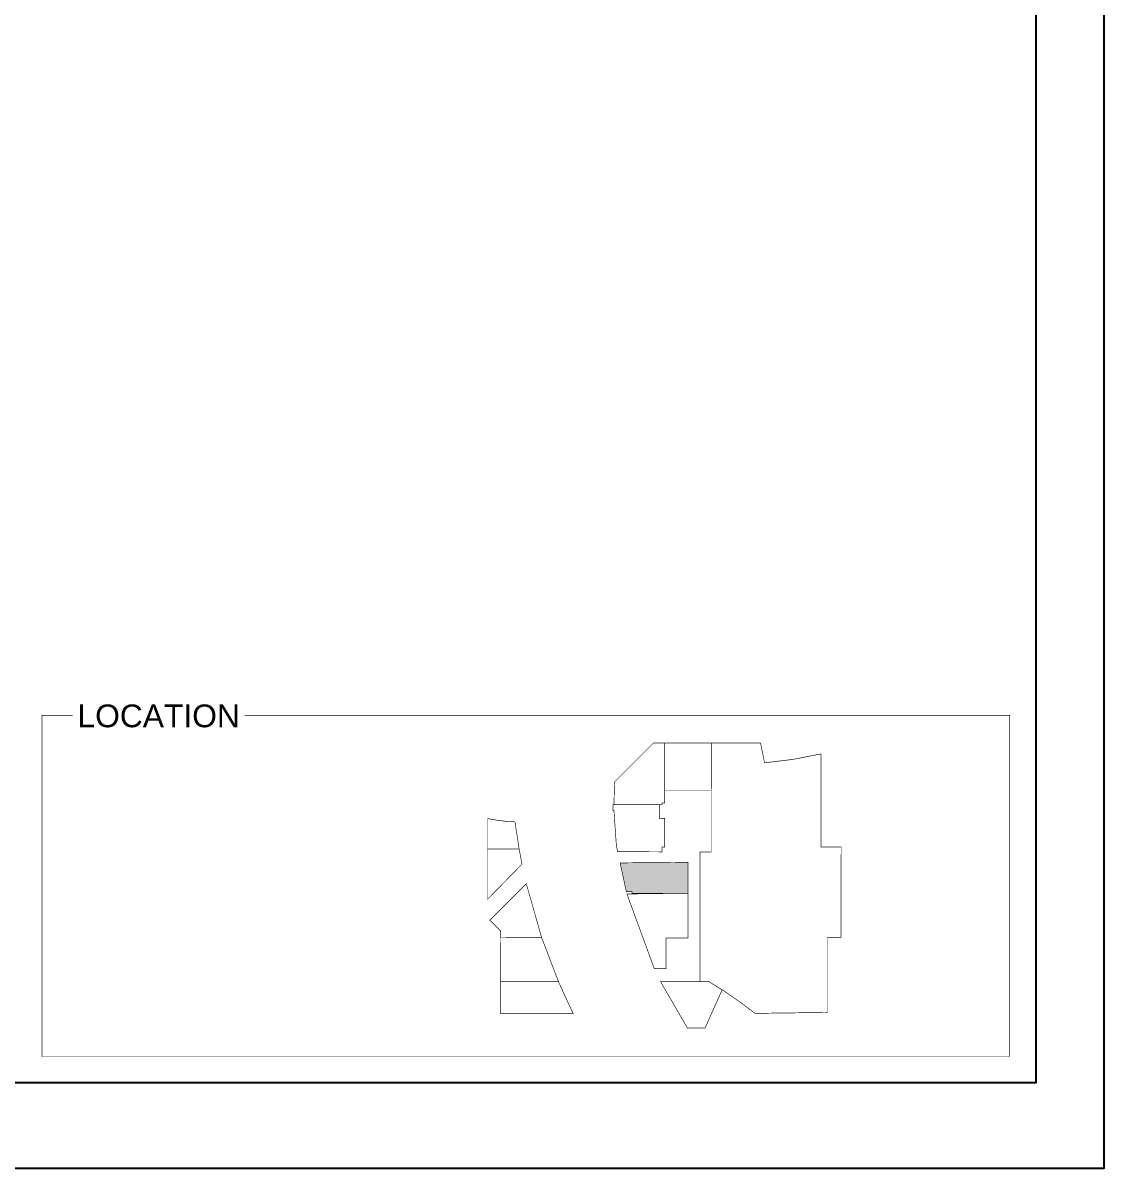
# Model space of a CAD drawing. Extents: x 100175 to 136463, y 104682 to 146092.
# Drawn here: x 128245 to 136463, y 104682 to 113381 of the extents above; entities that cross this region are included whole.
import ezdxf

# ---------------------------------------------------------------- set-up
doc = ezdxf.new("R2010")
doc.units = 0
doc.header["$LTSCALE"] = 300
doc.layers.add('0-土建-窗', color=4, linetype='Continuous')
doc.layers.add('01-CCI-租户面积', color=6, linetype='Continuous')
doc.styles.get("Standard").update_dxf_attribs({"font": 'arial.ttf', "width": 0.75})

# ---------------------------------------------------------------- blocks, each defined once
blk = doc.blocks.new('A$C9182639a')
at = {"layer": '0-土建-窗'}
h = blk.add_hatch(color=7, dxfattribs=at)
h.dxf.hatch_style = 1
h.paths.add_polyline_path([(-7149, 18110), (-7349, 18110), (-20048, 18010), (-18870, 12523), (-17799, 12523), (-17799, 12260), (-7149, 12260)])
at = {"layer": '01-CCI-租户面积', "color": 7, "const_width": 120}
for points in [[(-21228, 29050), (-21101, 33391), (-13732, 40760), (-11585, 40760), (-11599, 29410), (-12099, 29410), (-12098, 29060)], [(-11585, 40760), (-2699, 40760), (-2749, 31760), (-11599, 31760)], [(-12099, 29060), (-21428, 29050), (-21418, 27957), (-21218, 27960), (-20779, 21525), (-20549, 20140), (-12099, 20109), (-12099, 21010), (-11599, 21010), (-11599, 26460), (-12599, 26460), (-12599, 29060)], [(-38697, 17779), (-45249, 11089), (-45249, 20673), (-39244, 20673), (-38697, 17779)], [(-7349, 18110), (-20048, 18010), (-18870, 12523), (-17799, 12523), (-17799, 12260), (-7149, 12260), (-7149, 18110), (-7349, 18110)], [(-37883, 14067), (-44799, 7151), (-42749, 5101), (-42749, 3845), (-34971, 3873), (-37883, 14067)], [(-11349, -2090), (-13554, -2090), (-18758, 12108), (-7149, 12260), (-7149, 3776), (-11351, 3761), (-11349, -2090)], [(-34971, 3873), (-31769, -4548), (-42749, -4548), (-42779, 3845)], [(-31769, -4548), (-28965, -10640), (-42749, -10640), (-42749, -4548)], [(-12364, -4540), (-4849, -4540), (-3172, -4540), (-660, -6095), (-3914, -13340), (-7267, -13340), (-12364, -4540)]]:
    blk.add_lwpolyline(points, dxfattribs=at)
for points in [[(-2699, 40760), (6635, 40760), (7399, 37019), (12806, 37672), (17901, 38672), (18101, 38672), (18101, 21010), (21951, 21010), (21951, 20810), (21901, 3873), (19351, 3860), (19351, -10390), (5572, -10561, 0.0335768), (-3172, -4540), (-4849, -4540), (-4849, 20110), (-2749, 20110), (-2749, 31760)], [(-40027, 25806), (-39244, 20673), (-45249, 20673), (-45249, 26430, 0.0415447), (-40027, 25806)]]:
    blk.add_lwpolyline(points, format="xyb", dxfattribs=at)

msp = doc.modelspace()

# ---------------------------------------------------------------- linework, layer by layer
msp.add_lwpolyline([(100693.2, 129694.4), (135944.4, 129694.4), (135944.4, 105329.6), (100693.2, 105329.6)], close=True)
for points in [[(134734.8, 104681.6), (136462.8, 104681.6), (136462.8, 128614.4)], [(100174.8, 106409.6), (100174.8, 104681.6), (134734.8, 104681.6)]]:
    msp.add_lwpolyline(points)
at = {"const_width": 4.32}
msp.add_lwpolyline([(129930.3, 108121.1), (135744.4, 108121.1), (135744.4, 105529.6), (128391.2, 105529.6), (128391.2, 108121.1), (128624.4, 108121.1)], dxfattribs=at)

# ---------------------------------------------------------------- block references
at = {"layer": '0-土建-窗', "xscale": 0.04000000000000001, "yscale": 0.04000000000000001, "zscale": 0.04000000000000001}
msp.add_blockref('A$C9182639a', (133586.3, 106279.6), dxfattribs=at)

# ---------------------------------------------------------------- texts
msp.add_text('LOCATION', height=172.8).set_placement((128660.2, 108030.7))

doc.saveas('drawing.dxf')
